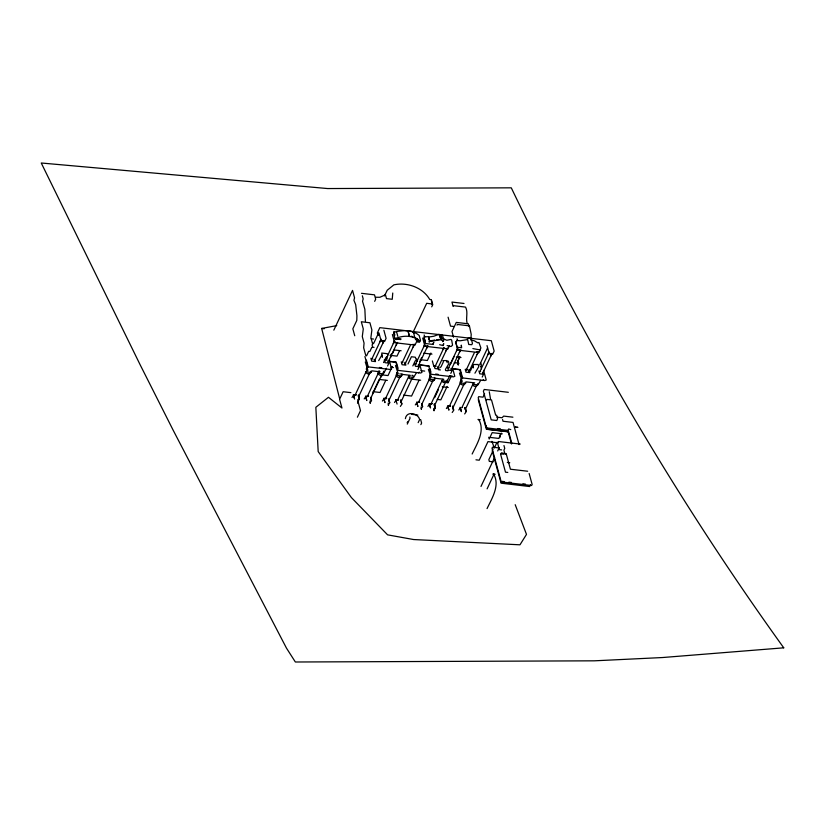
<?xml version="1.0" encoding="UTF-8"?>
<svg xmlns="http://www.w3.org/2000/svg" width="825" height="825" viewBox="0 0 825 825"><rect width="100%" height="100%" fill="white"/><g stroke="black" fill="none" stroke-linecap="round" stroke-linejoin="round"><path stroke-width="1.24" d="M470.982 338.394L471.209 334.311L469.425 325.854L457.37 324.442L457.04 325.143M390.978 354.668L390.658 357.493M392.762 293.019L392.246 299.279L386.502 298.609L385.316 294.247M409.87 416.996L409.994 418.368L407.292 424.112M500.455 433.847L499.847 437.601M365.949 371.477C365.568 374.571 371.302 374.952 370.91 371.168M370.58 397.341L370.683 398.351L381.8 374.725M408.437 376.458C408.066 379.552 413.799 379.933 413.397 376.138M441.86 380.377L443.159 382.542L445.758 382.305M472.746 383.986C472.374 387.09 478.108 387.472 477.706 383.677M379.851 341.983L380.892 339.199M393.278 343.551L394.309 340.766M423.596 347.108L424.627 344.324M443.138 349.398L443.829 347.542M456.493 350.955L457.535 348.171M487.905 354.637L488.936 351.852M333.826 330.175L352.533 290.41L354.564 297.856L353.915 300.29L355.688 304.693L356.926 315.717L356.802 320.399L352.842 328.814L354.74 335.744M375.787 297.258L379.892 297.278L384.945 295.041M374.674 301.352L375.684 299.197L374.498 294.845L361.494 293.318M384.522 295.938L387.203 290.256L393.865 284.862C407.117 281.913 422.843 287.471 429.712 299.454L431.248 299.63L432.145 304.59M340.168 398.052L343.148 391.731L350.873 392.638M366.568 355.833L368.672 351.368L369.847 351.502L371.766 347.438L372.353 347.5M378.51 333.104L373.684 343.355L372.931 343.272L372.106 345.025L372.704 347.201L374.034 347.356M352.017 397.495L353.554 395.268M353.296 394.773L354.595 399.094M353.502 394.917L356.091 394.711M367.063 367.311L366.3 368.93L367.125 371.982L371.147 372.457L371.91 370.838L380.067 371.786M354.42 394.938L356.41 394.711M366.166 371.59L355.059 395.206L355.967 394.701M384.007 340.746L374.643 360.638L374.034 359.246M369.631 373.302L358.514 396.918L358.411 395.918M357.864 401.424L359.401 399.197L358.349 395.361M357.503 403.229L358.328 401.476L357.802 399.558M381.851 355.039L378.685 360.587M364.196 398.918L365.722 396.691L366.774 400.527L365.475 396.196M365.671 396.34L368.259 396.134M366.599 396.371L368.589 396.134L367.228 396.629L378.345 373.013M379.18 370.652C374.808 375.179 384.151 377.974 383.604 371.467M357.4 417.202L360.494 410.623L358.122 401.919M383.553 362.567L385.883 357.617L387.853 355.864L387.255 353.688L381.738 353.038L382.439 357.215L382.027 355.874M386.791 357.338L385.172 360.783L385.605 360.432M387.874 355.039L394.536 340.88L395.505 342.488M372.508 393.711L379.232 379.418L387.379 380.377M381.263 376.881L383.934 371.219M397.011 343.21L388.059 362.216L388.111 361.67M370.043 402.847L371.57 400.62L370.734 397.702M386.523 368.239L383.326 373.88L379.304 373.405L378.881 371.879M387.575 366.011L388.585 363.856M370.291 403.343L369.982 400.981M399.548 350.749L397.011 356.132L390.06 355.317M385.749 380.397L380.067 392.483L373.075 391.669M392.287 366.496L388.018 375.571L381.903 374.849M413.005 332.392L426.69 303.311L432.434 303.992M382.398 401.053L383.934 398.826M383.883 398.475L386.471 398.269M384.801 398.496L386.791 398.269M397.382 372.787C393.009 377.314 402.363 380.108 401.816 373.601M410.231 345.541L402.126 362.763L402.889 362.34M396.547 375.148L385.43 398.764L386.347 398.258M415.346 339.704L417.368 339.065L414.748 337.435L413.5 332.248L410.365 331.042L407.993 331.062L409.324 335.94L408.004 330.67L405.694 330.763M431.712 306.859L432.743 304.662L431.558 300.31M414.387 344.303L405.023 364.207L404.714 363.072M400.001 376.86L388.895 400.476L388.946 399.836L389.782 402.755L388.245 404.982M388.503 405.477L388.183 403.116M394.515 402.466L396.052 400.238M395.794 399.754L397.093 404.075M395.99 399.898L398.578 399.692M396.918 399.919L398.454 399.682M412.851 365.908L415.161 360.999L416.357 359.999L415.326 357.204L411.417 356.751L407.993 364.021M408.664 376.571L397.547 400.187L398.062 399.764M424.432 345.324L415.491 364.33L416.254 363.907M419.688 361.711L421.699 357.442M429.382 340.921L429.175 342.179L429.712 341.045L428.515 336.683L423.916 336.827L425.391 342.375L424.205 338.013L423.689 339.116L424.875 343.468L433.135 344.438L433.785 342.22L432.991 343.912M412.118 378.283L401.002 401.899L400.641 400.548M427.752 345.861L418.388 365.764L418.296 364.928M401.424 402.6L400.486 400.342M400.362 406.405L401.888 404.178L400.847 400.342M416.357 372.817L413.645 377.427L409.623 376.963L409.2 375.437M417.893 369.559L418.904 367.414M430.877 353.028L427.36 360.504L420.276 359.679M418.997 380.284L411.582 396.041L403.538 395.103M405.384 418.667C406.498 410.489 418.089 413.17 419.647 419.492L418.151 422.658M442.705 341.715L443.242 340.57M443.056 345.087L443.737 343.643L443.2 345.613L439.663 344.695M415.305 404.9L416.831 402.672L417.883 406.508L416.584 402.188M407.168 422.74L407.643 421.73M416.78 402.332L419.368 402.126M430.341 374.725L429.577 376.344L430.403 379.397L434.424 379.871L435.188 378.242L443.798 379.252M417.708 402.353L419.688 402.126L418.853 402.198M430.289 376.643C425.917 381.171 435.26 383.955 434.713 377.448M443.974 347.614L435.033 366.62L436.167 366.207M429.443 379.005L418.543 402.373M447.284 348.15L437.92 368.053L437.611 366.919M432.908 380.717L421.792 404.332L421.843 403.683L422.678 406.612L421.142 408.839M449.388 345.83L447.923 348.944L424.937 346.252L422.699 338.064M421.4 409.324L421.08 406.972M427.927 406.385L429.464 404.157M429.206 403.662L430.506 407.993L429.722 405.116M429.412 403.807L432.001 403.6M430.33 403.838L432.321 403.6M420.863 424.638L421.606 423.06L420.657 419.574M442.076 380.48L430.959 404.095L431.877 403.6M457.328 349.171L448.387 368.187L449.151 367.764M434.631 397.681L438.302 389.874M450.306 364.578L453.998 356.73M460.226 350.615L451.285 369.621L450.976 368.486M445.531 382.192L434.424 405.817L434.321 404.807M449.738 375.643L447.057 381.346L443.035 380.872L442.623 379.345M450.79 373.416L451.801 371.26M433.775 410.314L435.311 408.086L434.259 404.26M434.032 410.809L433.713 408.447M458.504 362.866L458.741 363.732L457.906 360.69L459.907 356.441M450.852 377.015L448.15 382.759L444.85 382.377M447.14 386.44L440.839 399.836L437.24 399.413M446.366 408.54L447.892 406.312L448.944 410.149L447.439 406.261L450.202 406.251M447.841 405.972L450.429 405.766M461.402 378.366L460.639 379.985L461.464 383.037L465.486 383.501L466.249 381.882L474.695 382.872M461.35 380.284C457.04 383.738 465.218 387.75 465.248 382.212M474.2 353.038L466.094 370.26L467.228 369.847M460.505 382.645L449.398 406.261L449.914 405.838M463.97 384.357L452.853 407.973L452.482 406.622M472.849 365.671L470.549 370.58L469.549 371.24M480.449 349.47L478.985 352.584L457.834 350.109L455.596 341.921M453.276 408.674L452.574 407.313M452.203 412.469L453.74 410.252L452.698 406.416M474.932 373.199L478.768 366.661L478.17 364.485L472.694 364.537L473.447 367.847L473.168 366.981M479.583 364.98L487.575 347.985M458.824 410.004L460.35 407.777L461.402 411.613L460.103 407.282M480.758 366.599L481.418 365.197L480.82 363.021M472.972 384.099L461.856 407.715L462.371 407.302M488.74 352.853L479.799 371.869L480.552 371.446M476.427 385.811L465.31 409.437L464.939 408.076M492.051 353.399L482.687 373.302L482.604 372.457M465.733 410.138L464.795 407.87M464.671 413.933L466.197 411.706L465.156 407.88M466.001 411.562L465.248 407.498M480.666 380.346L477.943 384.966L473.932 384.491L473.509 382.965M482.202 377.087L483.213 374.942M484.615 393.762L483.017 397.165L478.706 396.66L478.211 397.712L486.451 427.876L508.262 430.433M486.43 400.445L486.925 399.393L491.514 399.929L495.67 415.161L496.65 415.274L497.609 418.76L496.784 420.513L491.205 419.863L483.388 391.225L484.213 389.472L508.334 392.298M490.545 399.238L489.287 391.751M472.147 454.018C476.819 444.201 485.213 431.073 478.995 419.977L477.995 419.44L480.294 419.708M493.113 449.037L492.247 450.873L501.064 483.182L529.66 486.533L530.527 484.698M492.68 451.512L488.854 459.638L489.328 461.381L493.175 461.835M494.319 448.027L497.052 442.21M501.322 433.135L498.836 438.436L489.988 437.405M480.996 486.441L494.588 457.555M497.702 450.955L499.3 447.552M487.111 488.843L494.093 474.014M487.049 508.602C491.7 498.785 500.146 485.626 493.866 474.55L492.855 474.035L495.155 474.303M382.748 343.417L384.233 340.849M396.165 344.994L397.65 342.427M413.129 346.974L414.614 344.407M426.494 348.542L427.969 345.974M446.026 350.831L447.511 348.263M459.391 352.399L460.866 349.831M477.087 354.472L478.572 351.904M490.793 356.07L492.278 353.512M443.18 360.608L446.624 360.566L447.222 362.742M439.818 367.754L441.035 366.816L443.324 361.948L443.18 360.628M418.368 372.9L419.347 372.157M482.677 380.438L483.646 379.696M414.212 344.51L412.459 344.479M427.577 346.067L425.824 346.036M491.886 353.605L490.132 353.574M396.021 338.353C402.93 335.435 411.52 335.239 417.811 339.622M428.763 337.012L433.806 336.249L439.065 334.29L440.725 338.931L439.529 334.568M413.315 332.64L416.171 333.197L419.162 335.435L420.492 340.323L419.801 341.787L416.481 340.9L419.657 341.272L419.296 342.035L416.481 341.983L415.016 345.087L394.618 342.705L392.38 334.507M391.432 353.708L392.576 353.42L394.206 349.955L401.146 350.769M396.536 331.702L394.329 332.176L393.597 333.506L394.989 338.879L400.723 339.56L401.012 338.941L394.845 338.363M383.573 341.096L381.728 340.704L381.119 339.302L371.745 359.205L372.508 358.782M339.725 399.001L321.668 328.443L336.744 325.627M429.815 340.849L432.228 340.488M432.682 340.416L434.352 340.158M436.58 339.817L439.096 339.436M429.959 341.375L432.372 341.003M432.826 340.931L434.497 340.684M467.414 339.601L460.113 340.787L456.782 340.405L455.854 342.375L457.184 347.253L461.618 347.768L461.299 345.149L461.474 347.253M396.67 342.736L395.897 342.643M446.521 348.573L445.748 348.48M459.886 350.14L457.71 348.831M400.682 373.993L399.754 373.88M412.799 375.406L411.871 375.303M433.579 377.85L432.661 377.737M404.498 330.619L396.464 331.454L397.794 336.332M464.021 303.476L451.966 302.063L453.152 306.415L453.502 305.683L465.558 307.096C468.383 312.335 465.486 318.213 467.228 323.555M453.977 326.525L450.522 326.123L448.088 317.182M379.098 335.28L377.922 335.146L377.334 332.96L379.83 327.649L491.318 340.715L494.154 351.079L492.69 354.193L489.246 353.781L487.008 345.593M396.082 339.591L394.866 338.508M371.229 338.776L373.529 339.044M382.315 341.179L381.171 341.045L378.964 332.939M383.47 341.313L384.615 341.447L386.079 338.332L383.873 330.227M423.71 353.172L431.98 354.142M456.328 357.008L461 357.555M446.696 361.041L448.398 361.237L448.986 363.412L445.418 369.435L445.634 370.538L447.996 370.817M454.193 362.928L457.762 362.897L458.349 365.073L457.524 362.866L457.906 360.69M386.853 360.133L384.316 359.834L385.1 362.711L388.915 363.155L388.132 360.288M467.775 369.61L465.238 369.311L466.022 372.188L469.838 372.632L469.043 369.765M389.06 361.278L395.825 362.072L398.093 370.384L420.523 373.013L421.915 372.477L419.636 364.155M419.42 364.825L428.722 365.918L431.001 374.241L453.42 376.87L454.812 376.324L452.543 368.012M452.389 368.692L459.783 369.559L462.062 377.881L484.832 380.542L486.214 380.005L483.584 370.363M389.317 361.443L396.402 362.278M419.698 365.001L429.299 366.125M452.781 368.878L460.36 369.765L462.629 378.087M438.436 369.703L440.406 369.93M365.289 362L367.888 370.363M390.968 367.259L393.422 367.548M420.977 370.652L424.7 371.095M379.366 367.476L381.779 367.754M435.61 374.065L438.168 374.364M449.687 375.715L452.244 376.014M398.269 373.921L395.484 365.537M410.386 375.344L402.291 374.395L401.528 376.014L397.506 375.54L396.67 372.488M431.166 377.778L428.381 369.394M462.227 381.408L459.442 373.034M411.458 379.129L420.647 380.212M442.272 386.801L448.253 387.502M386.244 398.753L383.677 398.331L384.976 402.652L384.46 400.744M512.903 417.182L503.652 416.099L502.074 417.759L497.083 417.172M411.469 414.315L417.842 415.058M510.768 429.608L508.654 428.979L508.159 430.031L511.861 443.603M497.826 428.526L500.311 428.825M508.128 431.681L486.307 429.124L478.263 399.661M508.179 431.815L487.111 429.351L486.111 425.69M502.301 433.826L492.195 432.64L489.204 438.993L488.73 437.25M520.235 444.067L498.424 441.519L497.599 443.272L499.331 449.625L501.631 449.903M498.073 442.798L487.967 441.612L479.222 460.206L475.953 459.814M499.104 447.954L492.504 447.181L492.009 448.233L501.208 481.934L531.64 485.502L532.135 484.45L529.145 473.488M503.559 454.101L501.26 453.832L501.59 453.131L506.179 453.668L510.427 469.219L527.66 471.24M507.313 462.443L509.767 462.732M507.787 472.447L505.488 472.178L500.61 454.317L501.105 453.265L505.694 453.802L505.849 454.369M501.93 481.346L504.209 481.614M508.891 482.161L511.438 482.46M522.895 483.801L525.432 484.1M321.668 328.443L324.215 328.752M470.477 339.807L474.365 340.808L477.85 342.87L478.933 342.488L480.903 347.954L479.975 349.924L472.859 348.583M411.036 336.198L412.964 336.724M476.427 351.966L478.345 351.79L468.982 371.693L468.899 370.848M442.674 338.363L446.748 340.282L450.945 339.426L451.688 340.168L452.564 345.18L451.069 346.531L447.109 345.562M489.772 353.358L489.112 352.502M418.956 340.539L417.594 339.23L419.1 341.065M440.56 334.692C445.314 346.345 437.033 332.403 442.437 335.29L443.922 339.941L443.386 341.086L440.498 339.766L434.992 340.612L434.847 340.086M425.164 345.562L424.813 344.974M431.135 376.633L430.949 375.932M515.202 504.683L526.494 534.394L519.977 544.809L413.603 539.54L387.595 534.847L351.388 497.558L318.182 451.584L315.841 407.292L328.463 397.279L341.952 408.024L339.58 399.31M491.927 441.323L494.072 447.336M519.08 444.593L513.026 422.421L503.033 421.245L502.549 419.502M508.21 431.98L511.469 443.902M503.962 445.541L504.745 448.418L503.92 450.172L504.879 453.678M483.017 372.323L483.543 374.241L479.727 373.797L478.943 370.92M480.934 366.62L481.532 368.806M469.095 326.556L468.342 323.812L456.287 322.4L451.997 331.516L453.544 337.177M457.06 338.807L457.586 340.725M458.855 356.627L459.473 358.916M451.605 368.651L452.131 370.559L448.326 370.116L447.542 367.238M447.047 380.139L447.728 382.625M452.791 406.044L453.544 410.108L452.564 406.519M438.25 367.084L438.766 369.002L434.961 368.548L434.177 365.681M428.598 338.044L429.113 339.962M432.362 360.938L433.847 366.382M424.163 334.95L424.762 337.126M429.949 368.507L430.918 372.075M434.352 403.879L435.105 407.942L434.476 405.168M418.708 364.794L419.234 366.713L415.429 366.259L414.645 363.392M416.635 359.092L417.254 361.36M422.049 403.59L422.472 406.467L421.823 404.075M405.085 362.268L405.869 365.145L402.064 364.702L401.28 361.824M393.845 331.403L394.886 335.228M396.722 363.464L398.021 368.218M400.94 399.97L401.692 404.033L400.713 400.445M389.317 360.608L391.586 368.919L390.204 369.466L367.723 366.826L364.908 356.513M386.605 356.627L387.203 358.803M362.34 295.773L363.175 298.867L362.536 301.29L364.867 309.313L365.413 321.41M388.823 398.547L389.575 402.61L388.926 400.228M372.683 344.128L370.899 337.6L371.889 329.959L369.93 322.771L361.319 321.76L363.278 328.948L362.288 336.59L364.062 343.118L363.65 347.758L365.815 355.657M374.973 359.669L375.488 361.587L371.683 361.144L370.899 358.267M366.393 360.071L368.29 367.032M370.951 397.609L371.374 400.476L370.724 398.093M358.452 394.989L359.195 399.052L358.545 396.66M353.812 396.227L354.338 398.135M467.445 338.528L468.744 344.479L471.807 344.685L472.447 343.324L471.116 338.446L469.796 337.941L467.445 338.528M515.604 427.092L514.934 427.381L517.904 427.36L515.604 427.092M783.75 647.821L662.527 657.535L594.309 660.825L295.36 662.001L286.461 648.11L173.147 430.176L140.198 364.897L41.25 162.999L327.618 188.554L511.283 187.832C588.586 348.697 679.48 502.951 783.75 647.821"/></g></svg>
